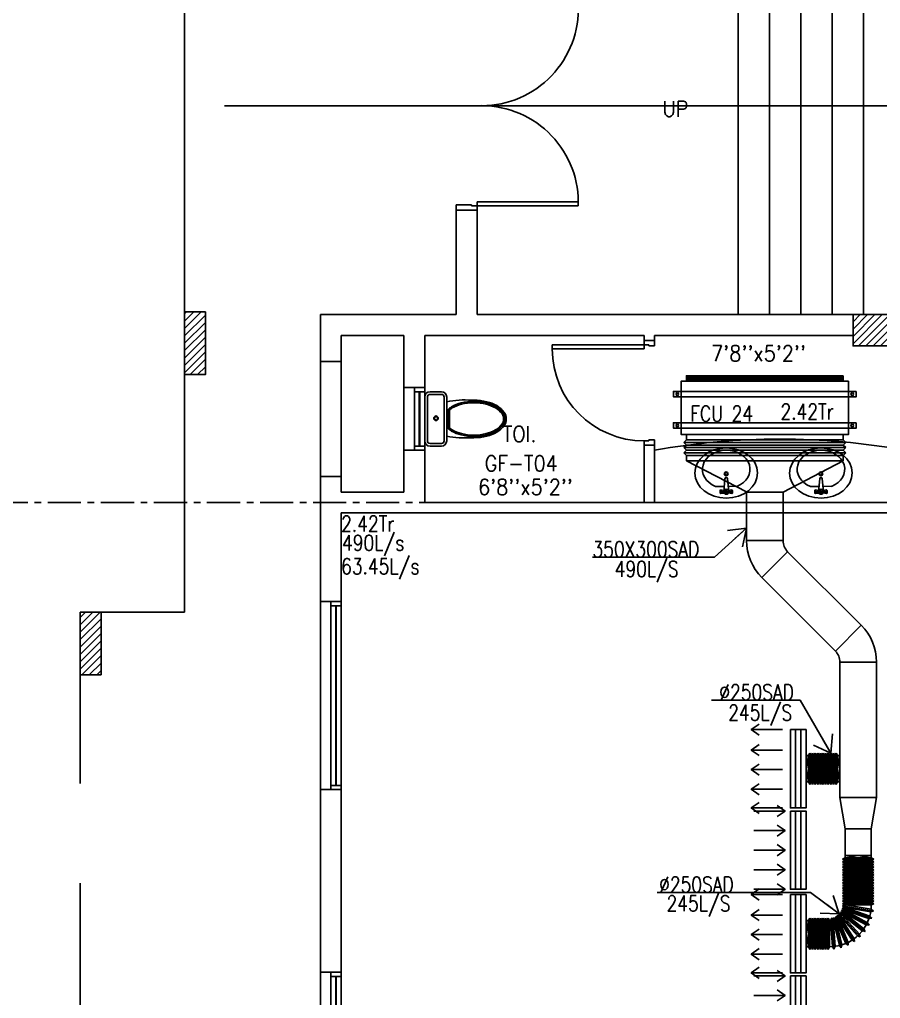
# Model space of a CAD drawing. Header units: millimetres. Extents: x -1288794 to 2153086, y -2701644 to -1335282.
# Drawn here: x 847987 to 856229, y -1500119 to -1490744 of the extents above; entities that cross this region are included whole.
import ezdxf

# ---------------------------------------------------------------- set-up
doc = ezdxf.new("R2010")
doc.units = ezdxf.units.MM
doc.header["$LTSCALE"] = 100
doc.linetypes.add('CENTER', pattern=[50.8, 31.75, -6.35, 6.35, -6.35])
doc.linetypes.add('DASHED2', pattern=[9.525, 6.35, -3.175])
for name, color, linetype in [('A-ANNO-TEXT', 8, 'Continuous'), ('A-DOOR', 4, 'Continuous'), ('A-FLOR-OVHD', 4, 'DASHED2'), ('A-FLOR-PFIX', 8, 'Continuous'), ('A-FLOR-SPCL', 8, 'Continuous'), ('A-GLAZ', 5, 'Continuous'), ('A-GRID', 253, 'CENTER'), ('A-WALL-FULL', 8, 'Continuous'), ('AC-SAD', 3, 'Continuous'), ('AC-SAD TEXT', 3, 'Continuous'), ('FCU-AC', 160, 'Continuous'), ('RETURN GRILL RIGHT', 1, 'Continuous'), ('S-COL- HACT.', 9, 'Continuous'), ('S-COL.', 8, 'Continuous'), ('SUPPLY GRILL RIGHT', 3, 'Continuous')]:
    doc.layers.add(name, color=color, linetype=linetype)
doc.styles.add('ROMANS', font='romans.shx', dxfattribs={"width": 0.8})
doc.styles.add('SIMPLEX', font='simplex.shx', dxfattribs={"width": 0.8})
doc.dimstyles.new('100 of DIM2', dxfattribs={"dimscale": 0, "dimtxt": 200, "dimasz": 150, "dimexe": 75, "dimexo": 200, "dimgap": 75, "dimtad": 1, "dimdec": 0, "dimrnd": 5, "dimzin": 0, "dimdsep": 46, "dimtxsty": 'ROMANS', "dimblk": 'ARCHTICK', "dimcen": 100, "dimclrd": 94, "dimclre": 94, "dimclrt": 2, "dimadec": 0, "dimazin": 0, "dimtfac": 1, "dimtdec": 0, "dimtofl": 0, "dimtmove": 2, "dimatfit": 3, "dimldrblk": 'OPEN90', "dimfxl": 75, "dimtolj": 1, "dimtzin": 0, "dimarcsym": 0})
pattern_1 = [(45, (1972922.05, -1109556.65), (-35.355339, 35.355339), [])]

# ---------------------------------------------------------------- blocks, each defined once
blk = doc.blocks.new('D-200-DOUBLE')
for p, q in [((40, 200), (40, 1170)), ((40, 1170), (80, 1170)), ((80, 200), (80, 1170)), ((1920, 200), (1920, 1170)), ((1920, 1170), (1960, 1170)), ((1960, 200), (1960, 1170)), ((80, 200), (0, 200)), ((0, 200), (0, 0)), ((40, 200), (40, 148)), ((1920, 200), (1960, 200)), ((2000, 200), (1960, 200)), ((1960, 200), (1960, 148)), ((2000, 200), (2000, 0)), ((40, 148), (50, 148)), ((50, 148), (50, 0)), ((1950, 148), (1950, 0)), ((1960, 148), (1950, 148)), ((50, 0), (0, 0)), ((2000, 0), (1950, 0))]:
    blk.add_line(p, q)
at = {"linetype": 'Continuous'}
for centre, start, end in [((72.5, 241.6), 357.43139, 89.5378), ((1927.5, 241.6), 90.4622, 182.56861)]:
    blk.add_arc(centre, 928.4, start, end, dxfattribs=at)
blk = doc.blocks.new('W-180')
for p, q in [((1800, 100), (0, 100)), ((40, 0), (40, 100)), ((1760, 100), (1760, 0)), ((1800, 0), (0, 0))]:
    blk.add_line(p, q)
at = {"linetype": 'Continuous'}
for p, q in [((1760, 53), (40, 53)), ((1760, 47), (40, 47))]:
    blk.add_line(p, q, dxfattribs=at)
blk = doc.blocks.new('D-100-R1')
for p, q in [((-80, 980), (-80, 100)), ((-80, 980), (-40, 980)), ((-40, 980), (-40, 55)), ((-1000, 100), (-1000, 0)), ((-1000, 100), (-960, 100)), ((-960, 100), (-960, 55)), ((-80, 100), (0, 100)), ((0, 100), (0, 0)), ((-960, 55), (-950, 55)), ((-950, 55), (-950, 0)), ((-50, 55), (-50, 0)), ((-50, 55), (-40, 55)), ((-50, 0), (0, 0)), ((-1000, 0), (-950, 0))]:
    blk.add_line(p, q)
at = {"linetype": 'Continuous'}
blk.add_arc((-80, 100), 880, 90, 180, dxfattribs=at)
blk = doc.blocks.new('WC-1')
for p, q in [((-210, 0), (210, 0)), ((-260, -160), (-260, -50)), ((-235, -160), (-235, -50)), ((-210, -25), (210, -25)), ((235, -50), (235, -160)), ((260, -50), (260, -160)), ((210, -185), (-210, -185)), ((210, -210), (-210, -210)), ((91.5, -222.5), (-91.5, -222.5)), ((85.8, -235), (-85.8, -235))]:
    blk.add_line(p, q)
for radius in [22.1, 17.1]:
    blk.add_circle((-6.1, -107.5), radius)
for centre, radius, start, end in [((-210, -50), 50, 90, 180), ((-210, -50), 25, 90, 180), ((210, -50), 50, 360, 90), ((210, -50), 25, 360, 90), ((-210, -160), 50, 180, 270), ((-210, -160), 25, 180, 270), ((210, -160), 25, 270, 360), ((210, -160), 50, 270, 360), ((722.3, -383.2), 904.1, 168.95288, 184.06317), ((178.2, -428.2), 340.7, 149.85861, 166.47658), ((178.2, -428.2), 328.2, 149.85861, 166.47658), ((68.6, -364.5), 214, 138.41516, 149.85861), ((68.6, -364.5), 201.5, 139.99435, 149.85861), ((-68.6, -364.5), 201.5, 30.14139, 40.00565), ((-68.6, -364.5), 214, 30.14139, 41.58484), ((-178.2, -428.2), 328.2, 13.52342, 30.14139), ((-178.2, -428.2), 340.7, 13.52342, 30.14139), ((352.1, -470), 519.6, 166.47658, 180), ((352.1, -470), 507.1, 166.47658, 180), ((-352.1, -470), 507.1, 360, 13.52342), ((-352.1, -470), 519.6, 360, 13.52342), ((352.1, -470), 532.1, 177.55413, 180), ((-352.1, -470), 532.1, 360, 2.44587), ((352.1, -470), 532.1, 180, 193.52342), ((352.1, -470), 519.6, 180, 193.52342), ((352.1, -470), 507.1, 180, 193.52342), ((-352.1, -470), 507.1, 346.47658, 360), ((-352.1, -470), 519.6, 346.47658, 360), ((-352.1, -470), 532.1, 346.47658, 360), ((178.2, -511.8), 353.2, 193.52342, 210.14139), ((178.2, -511.8), 340.7, 193.52342, 210.14139), ((178.2, -511.8), 328.2, 193.52342, 210.14139), ((-178.2, -511.8), 328.2, 329.85861, 346.47658), ((-178.2, -511.8), 340.7, 329.85861, 346.47658), ((-178.2, -511.8), 353.2, 329.85861, 346.47658), ((68.6, -575.5), 226.5, 210.14139, 234.49716), ((68.6, -575.5), 214, 210.14139, 234.49716), ((68.6, -575.5), 201.5, 210.14139, 234.49716), ((0, -671.6), 95.9, 234.49716, 270), ((0, -671.6), 83.4, 234.49716, 270), ((0, -671.6), 83.4, 270, 305.50284), ((0, -671.6), 95.9, 270, 305.50284), ((-68.6, -575.5), 201.5, 305.50284, 329.85861), ((-68.6, -575.5), 214, 305.50284, 329.85861), ((-68.6, -575.5), 226.5, 305.50284, 329.85861), ((0, -671.6), 108.4, 234.49716, 270), ((0, -671.6), 108.4, 270, 305.50284)]:
    blk.add_arc(centre, radius, start, end)
at = {"linetype": 'Continuous', "ltscale": 50}
blk.add_arc((-722.3, -383.2), 904.1, 355.93683, 11.04712, dxfattribs=at)
blk = doc.blocks.new('LAV-2')
for p, q in [((-21.3, 393), (-54.6, 399)), ((-24.3, 385.2), (-48.7, 381)), ((-24.3, 376.6), (-48.7, 381)), ((-24.7, 380.9), (-13.1, 257.5)), ((-18.7, 380.9), (17.3, 380.8)), ((-0.7, 362.8), (-0.6, 398.8)), ((23.3, 380.7), (10.9, 257.4)), ((53.4, 398.6), (20.1, 392.9)), ((47.3, 380.7), (22.9, 385.1)), ((47.3, 380.7), (22.9, 376.4)), ((-102.4, 329.8), (-23.2, 329.6)), ((-21.4, 368.8), (-54.7, 363)), ((53.3, 362.6), (20, 368.6)), ((21.5, 329.4), (100.7, 329.1))]:
    blk.add_line(p, q)
for centre, radius in [((-0.7, 380.8), 24), ((-0.7, 380.8), 18), ((-1.3, 209.5), 18), ((-1.3, 209.5), 13.2)]:
    blk.add_circle(centre, radius)
blk.add_arc((-1.1, 257.5), 12, 179.80529, 359.80529)
for centre, major_axis, ratio in [((-1.3, 201.7), (-300, 1), 0.8), ((53.3, 380.6), (0.1, 18), 0.333333)]:
    blk.add_ellipse(centre, major_axis=major_axis, ratio=ratio)
at = {"extrusion": (0, 0, -1)}
blk.add_ellipse((-54.7, 381), major_axis=(0.1, 18), ratio=0.333333, dxfattribs=at)
blk.add_ellipse((-1.4, 166.2), major_axis=(-228, 0.8), ratio=0.8, start_param=5.174, end_param=10.533963)
for points, knots in [([(-54.7, 365.5), (-54.8, 365.5), (-54.9, 365.6), (-55.3, 366), (-55.4, 366.3), (-56, 367.2), (-56.3, 368), (-57, 370), (-57.3, 371.2), (-57.8, 373.8), (-58, 375.2), (-58.3, 378.9), (-58.3, 381.3), (-58.1, 386), (-57.8, 388.3), (-57.1, 391.5), (-56.7, 392.7), (-56, 394.5), (-55.7, 395.1), (-55.2, 395.9), (-55, 396.2), (-54.8, 396.5), (-54.7, 396.5), (-54.6, 396.6)], [3.378318, 3.378318, 3.378318, 3.378318, 3.519844, 3.519844, 3.66137, 3.66137, 3.925951, 3.925951, 4.190531, 4.190531, 4.455112, 4.455112, 4.86737, 4.86737, 5.279628, 5.279628, 5.565785, 5.565785, 5.785568, 5.785568, 5.957, 5.957, 6.04646, 6.04646, 6.04646, 6.04646]), ([(-54.6, 396.6), (-54.5, 396.5), (-54.4, 396.4), (-54.1, 396), (-53.9, 395.7), (-53.4, 394.8), (-53, 394), (-52.3, 392), (-52, 390.8), (-51.6, 388.2), (-51.4, 386.8), (-51.1, 383.1), (-51, 380.7), (-51.3, 376), (-51.6, 373.8), (-52.3, 370.5), (-52.6, 369.3), (-53.3, 367.5), (-53.6, 366.9), (-54.1, 366.1), (-54.4, 365.8), (-54.6, 365.6), (-54.7, 365.5), (-54.7, 365.5)], [0.236726, 0.236726, 0.236726, 0.236726, 0.378252, 0.378252, 0.519778, 0.519778, 0.784358, 0.784358, 1.048939, 1.048939, 1.313519, 1.313519, 1.725777, 1.725777, 2.138035, 2.138035, 2.424192, 2.424192, 2.643976, 2.643976, 2.815407, 2.815407, 2.904867, 2.904867, 2.904867, 2.904867]), ([(53.4, 396.2), (53.3, 396.1), (53.2, 396), (52.8, 395.6), (52.7, 395.4), (52.1, 394.5), (51.7, 393.6), (51.1, 391.6), (50.8, 390.5), (50.3, 387.9), (50.1, 386.5), (49.7, 382.7), (49.7, 380.3), (49.9, 375.7), (50.2, 373.4), (50.9, 370.1), (51.2, 368.9), (51.9, 367.2), (52.2, 366.6), (52.7, 365.7), (52.9, 365.4), (53.1, 365.2), (53.2, 365.1), (53.3, 365.1)], [0.236726, 0.236726, 0.236726, 0.236726, 0.378252, 0.378252, 0.519778, 0.519778, 0.784358, 0.784358, 1.048939, 1.048939, 1.313519, 1.313519, 1.725777, 1.725777, 2.138035, 2.138035, 2.424192, 2.424192, 2.643976, 2.643976, 2.815407, 2.815407, 2.904867, 2.904867, 2.904867, 2.904867]), ([(53.3, 365.1), (53.4, 365.1), (53.5, 365.3), (53.8, 365.6), (54, 365.9), (54.5, 366.8), (54.9, 367.7), (55.6, 369.7), (55.9, 370.8), (56.4, 373.4), (56.6, 374.8), (56.9, 378.5), (57, 381), (56.7, 385.6), (56.5, 387.9), (55.8, 391.2), (55.4, 392.4), (54.8, 394.1), (54.5, 394.7), (54, 395.6), (53.8, 395.8), (53.5, 396.1), (53.4, 396.2), (53.4, 396.2)], [3.378318, 3.378318, 3.378318, 3.378318, 3.519844, 3.519844, 3.66137, 3.66137, 3.925951, 3.925951, 4.190531, 4.190531, 4.455112, 4.455112, 4.86737, 4.86737, 5.279628, 5.279628, 5.565785, 5.565785, 5.785568, 5.785568, 5.957, 5.957, 6.04646, 6.04646, 6.04646, 6.04646])]:
    blk.add_open_spline(points, degree=3, knots=knots)
blk = doc.blocks.new('W-60')
for p, q in [((600, 100), (0, 100)), ((40, 0), (40, 100)), ((560, 100), (560, 0)), ((600, 0), (0, 0))]:
    blk.add_line(p, q)
at = {"linetype": 'Continuous'}
for p, q in [((560, 53), (40, 53)), ((560, 47), (40, 47))]:
    blk.add_line(p, q, dxfattribs=at)
blk = doc.blocks.new('_ArchTick')
at = {"color": 0, "linetype": 'ByBlock', "const_width": 0.15}
blk.add_lwpolyline([(-0.5, -0.5), (0.5, 0.5)], dxfattribs=at)
blk = doc.blocks.new('fcu 2.5 tr')
h = blk.add_hatch()
h.set_pattern_fill('NET', color=3)
h.paths.add_polyline_path([(83171.5, -1587743.1), (81671.5, -1587743.1), (81671.5, -1587793.1), (83171.5, -1587793.1)])
at = {"layer": 'FCU-AC', "color": 1}
for p, q in [((83171.5, -1586980.1), (81671.5, -1586980.1)), ((81671.5, -1586980.1), (81671.5, -1587030.1)), ((83171.5, -1587030.1), (83171.5, -1586980.1)), ((81671.5, -1587030.1), (83171.5, -1587030.1)), ((83171.5, -1587180.1), (81671.5, -1587180.1)), ((81671.5, -1587180.1), (81671.5, -1587230.1)), ((83171.5, -1587230.1), (83171.5, -1587180.1)), ((81671.5, -1587230.1), (83171.5, -1587230.1))]:
    blk.add_line(p, q, dxfattribs=at)
at = {"layer": 'FCU-AC'}
for p, q in [((81671.5, -1587030.1), (81646.5, -1587055.1)), ((83196.5, -1587055.1), (81646.5, -1587055.1)), ((81671.5, -1587080.1), (81646.5, -1587055.1)), ((81671.5, -1587080.1), (81646.5, -1587105.1)), ((83171.5, -1587030.1), (81671.5, -1587030.1)), ((83171.5, -1587080.1), (81671.5, -1587080.1)), ((83171.5, -1587080.1), (81671.5, -1587080.1)), ((83196.5, -1587055.1), (83171.5, -1587030.1)), ((83196.5, -1587055.1), (83171.5, -1587080.1)), ((83196.5, -1587105.1), (83171.5, -1587080.1)), ((83196.5, -1587105.1), (81646.5, -1587105.1)), ((81671.5, -1587130.1), (81646.5, -1587105.1)), ((81671.5, -1587130.1), (81646.5, -1587155.1)), ((83196.5, -1587155.1), (81646.5, -1587155.1)), ((81671.5, -1587180.1), (81646.5, -1587155.1)), ((83171.5, -1587130.1), (81671.5, -1587130.1)), ((83171.5, -1587130.1), (81671.5, -1587130.1)), ((83196.5, -1587105.1), (83171.5, -1587130.1)), ((83196.5, -1587155.1), (83171.5, -1587130.1)), ((83196.5, -1587155.1), (83171.5, -1587180.1))]:
    blk.add_line(p, q, dxfattribs=at)
blk.add_lwpolyline([(81621.5, -1587743.1), (83221.5, -1587743.1), (83221.5, -1587230.1), (81621.5, -1587230.1)], close=True, dxfattribs=at)
at = {"layer": 'FCU-AC', "color": 6}
for points in [[(81546.5, -1587343.1), (83296.5, -1587343.1), (83296.5, -1587293.1), (81546.5, -1587293.1)], [(81546.5, -1587643.1), (83296.5, -1587643.1), (83296.5, -1587593.1), (81546.5, -1587593.1)]]:
    blk.add_lwpolyline(points, close=True, dxfattribs=at)
at = {"layer": 'FCU-AC', "color": 3}
blk.add_lwpolyline([(81671.5, -1587793.1), (83171.5, -1587793.1), (83171.5, -1587743.1), (81671.5, -1587743.1)], close=True, dxfattribs=at)
at = {"layer": 'FCU-AC', "color": 6}
for centre in [(81584, -1587318.1), (83259, -1587318.1), (81584, -1587618.1), (83259, -1587618.1)]:
    blk.add_circle(centre, 12.5, dxfattribs=at)
blk = doc.blocks.new('*U704')
at = {"layer": 'AC-SAD'}
for p, q in [((-12.5, 275, 0), (-25, 250, 0)), ((-25, 250, 0), (-25, 0, 0)), ((-12.5, 275, 0), (-12.5, -25, 0)), ((0, 250, 0), (-12.5, 275, 0)), ((0, 250, 0), (0, 0, 0)), ((-12.5, -25, 0), (-25, 0, 0)), ((0, 0, 0), (-12.5, -25, 0))]:
    blk.add_line(p, q, dxfattribs=at)
blk = doc.blocks.new('*U705')
at = {"layer": 'AC-SAD', "color": 0, "linetype": 'ByBlock', "lineweight": -2, "transparency": 16777216}
for p, rotation in [((855883.6, -1499272.7, 0), 250.9014068289727), ((855889.8, -1499248.5, 0), 260.4507034144863), ((855891.9, -1499223.6, 0), 270), ((855777.2, -1499369.4, 0), 193.6056273158907), ((855800.8, -1499361.6, 0), 203.1549239014044), ((855822.9, -1499349.9, 0), 212.704220486918), ((855842.7, -1499334.7, 0), 222.2535170724318), ((855859.7, -1499316.4, 0), 231.8028136579454), ((855873.5, -1499295.5, 0), 241.352110243459), ((855752.5, -1499373.3, 0), 184.0563307303769)]:
    blk.add_blockref('*U704', p, dxfattribs=dict(at, rotation=rotation))
blk = doc.blocks.new('SUPPLY GRILL RIGHT')
at = {"layer": 'SUPPLY GRILL RIGHT'}
for p, q in [((375, 25), (-375, 25)), ((375, -25), (375, 25)), ((375, -25), (-375, -25)), ((375, -75), (375, -25))]:
    blk.add_line(p, q, dxfattribs=at)
blk.add_lwpolyline([(-375, -75), (375, -75), (375, 75), (-375, 75)], close=True, dxfattribs=at)
for points in [[(-375, -450), (-375, -150)], [(-178.5, -450), (-178.5, -150)], [(9, -450), (9, -150)], [(196.5, -450), (196.5, -150)], [(375, -450), (375, -150)]]:
    blk.add_leader(points, dimstyle='100 of DIM2', override={"dimscale": 1, "dimasz": 75, "dimtad": 0, "dimclrd": 0, "dimfxl": 0.2}, dxfattribs=at)
blk = doc.blocks.new('RETURN GRILL RIGHT')
at = {"layer": 'RETURN GRILL RIGHT'}
for p, q in [((375, 25), (-375, 25)), ((375, -25), (-375, -25))]:
    blk.add_line(p, q, dxfattribs=at)
blk.add_lwpolyline([(-375, -75), (375, -75), (375, 75), (-375, 75)], close=True, dxfattribs=at)
for points in [[(-375, -125), (-375, -425)], [(-187.5, -125), (-187.5, -425)], [(0, -125), (0, -425)], [(187.5, -125), (187.5, -425)], [(375, -125), (375, -425)]]:
    blk.add_leader(points, dimstyle='100 of DIM2', override={"dimscale": 1, "dimasz": 75, "dimtad": 0, "dimclrd": 0, "dimfxl": 0.2}, dxfattribs=at)

msp = doc.modelspace()

# ---------------------------------------------------------------- hatches: boundary and pattern name
at = {"layer": 'S-COL- HACT.', "linetype": 'Continuous', "ltscale": 3}
h = msp.add_hatch(dxfattribs=at)
h.set_pattern_fill('ANSI31', color=256, scale=400, style=0)
h.set_pattern_definition(pattern_1)
h.paths.add_polyline_path([(849566.9, -1493543.6), (849566.9, -1494143.6), (849766.9, -1494143.6), (849766.9, -1493543.6)])
h = msp.add_hatch(dxfattribs=at)
h.set_pattern_fill('ANSI31', color=256, scale=400, style=0)
h.set_pattern_definition([(45, (1093462.05, -1509993.415), (-35.355339, 35.355339), [])])
h.paths.add_polyline_path([(856566.9, -1493568.6), (855966.9, -1493568.6), (855966.9, -1493868.6), (856566.9, -1493868.6)])
h = msp.add_hatch(dxfattribs=at)
h.set_pattern_fill('ANSI31', color=256, scale=400, style=0)
h.set_pattern_definition(pattern_1)
h.paths.add_polyline_path([(848566.9, -1496418.6), (848566.9, -1497018.6), (848766.9, -1497018.6), (848766.9, -1496418.6)])

# ---------------------------------------------------------------- linework, layer by layer
at = {"layer": 'A-FLOR-OVHD', "linetype": 'Continuous', "ltscale": 3}
for p in [(849566.9, -1486718.6), (849566.9, -1486718.6), (848566.9, -1496418.6), (848566.9, -1496418.6)]:
    msp.add_line(p, (849566.9, -1496418.6), dxfattribs=at)
at = {"layer": 'A-FLOR-OVHD', "ltscale": 3}
msp.add_lwpolyline([(876566.9, -1509268.6), (876566.9, -1510568.6), (863766.9, -1510568.6), (863766.9, -1509268.6), (862466.9, -1509268.6), (862466.9, -1510568.6), (858166.9, -1510568.6), (858166.9, -1510168.6), (856566.9, -1510168.6), (856566.9, -1510568.6), (849566.9, -1510568.6), (849566.9, -1500918.6), (848566.9, -1500918.6), (848566.9, -1496418.6)], dxfattribs=at)
msp.add_lwpolyline([(876566.9, -1509268.6), (876566.9, -1510568.6), (863766.9, -1510568.6), (863766.9, -1509268.6), (862466.9, -1509268.6), (862466.9, -1510568.6), (858166.9, -1510568.6), (858166.9, -1510168.6), (856566.9, -1510168.6), (856566.9, -1510568.6), (849566.9, -1510568.6), (849566.9, -1500918.6), (848566.9, -1500918.6), (848566.9, -1496418.6)], dxfattribs=at)
at = {"layer": 'A-FLOR-SPCL', "ltscale": 3}
for p, q in [((854866.9, -1489568.6), (854866.9, -1491568.6)), ((855166.9, -1489568.6), (855166.9, -1491568.6)), ((855466.9, -1489568.6), (855466.9, -1491568.6)), ((855766.9, -1489568.6), (855766.9, -1491568.6)), ((856066.9, -1489568.6), (856066.9, -1491568.6)), ((854866.9, -1493568.6), (854866.9, -1491568.6)), ((855166.9, -1493568.6), (855166.9, -1491568.6)), ((855466.9, -1493568.6), (855466.9, -1491568.6)), ((855766.9, -1493568.6), (855766.9, -1491568.6)), ((856066.9, -1493568.6), (856066.9, -1491568.6))]:
    msp.add_line(p, q, dxfattribs=at)
msp.add_arc((855266.9, -1501493), 6732.1, 79.7322, 100.2678, dxfattribs=at)
at = {"layer": 'A-GLAZ', "ltscale": 3}
for p, q in [((850866.9, -1494018.6), (850866.9, -1495118.6)), ((851066.9, -1494018.6), (851066.9, -1495118.6)), ((851666.9, -1494868.6), (851666.9, -1494268.6)), ((850866.9, -1498118.6), (850866.9, -1496318.6)), ((850866.9, -1501668.6), (850866.9, -1499868.6))]:
    msp.add_line(p, q, dxfattribs=at)
at = {"layer": 'A-GRID', "ltscale": 0.1}
msp.add_line((839113.5, -1495368.6), (882653.1, -1495368.6), dxfattribs=at)
at = {"layer": 'A-WALL-FULL', "ltscale": 3}
for p, q in [((849950.7, -1491568.6), (876366.9, -1491568.6)), ((852166.9, -1493568.6), (852166.9, -1492568.6)), ((852166.9, -1492568.6), (852366.9, -1492568.6)), ((852166.9, -1493568.6), (852166.9, -1492568.6)), ((852166.9, -1492568.6), (852366.9, -1492568.6)), ((852366.9, -1493568.6), (852366.9, -1492568.6)), ((852366.9, -1493568.6), (852366.9, -1492568.6)), ((849566.9, -1494143.6, 0), (849566.9, -1493543.6, 0)), ((849566.9, -1493543.6, 0), (849766.9, -1493543.6, 0)), ((849766.9, -1493543.6, 0), (849766.9, -1494143.6, 0)), ((850866.9, -1496318.6), (850866.9, -1493568.6)), ((850866.9, -1493568.6), (852166.9, -1493568.6)), ((850866.9, -1494018.6), (850866.9, -1493568.6)), ((852366.9, -1493568.6), (855966.9, -1493568.6)), ((851066.9, -1493768.6), (851066.9, -1494018.6)), ((851666.9, -1493768.6), (851066.9, -1493768.6)), ((851666.9, -1494268.6), (851666.9, -1493768.6)), ((853966.9, -1493768.6), (851866.9, -1493768.6)), ((851866.9, -1494268.6), (851866.9, -1493768.6)), ((853966.9, -1493818.6), (853966.9, -1493768.6)), ((854066.9, -1493818.6), (854066.9, -1493768.6)), ((854066.9, -1493768.6), (855966.9, -1493768.6)), ((854066.9, -1493818.6), (853966.9, -1493818.6)), ((851066.9, -1494018.6), (850866.9, -1494018.6)), ((849766.9, -1494143.6, 0), (849566.9, -1494143.6, 0)), ((851866.9, -1494268.6), (851666.9, -1494268.6)), ((853966.9, -1495368.6), (853966.9, -1494818.6)), ((854066.9, -1494818.6), (853966.9, -1494818.6)), ((854066.9, -1495368.6), (854066.9, -1494818.6)), ((851866.9, -1494868.6), (851666.9, -1494868.6)), ((851666.9, -1495268.6), (851666.9, -1494868.6)), ((851866.9, -1495368.6), (851866.9, -1494868.6)), ((851066.9, -1495118.6), (850866.9, -1495118.6)), ((851066.9, -1495118.6), (851066.9, -1495268.6)), ((851666.9, -1495268.6), (851066.9, -1495268.6)), ((853966.9, -1495368.6), (851866.9, -1495368.6)), ((856066.9, -1495368.6), (854066.9, -1495368.6)), ((856466.9, -1495368.6), (856166.9, -1495368.6)), ((851066.9, -1496318.6), (851066.9, -1495468.6)), ((856366.9, -1495468.6), (851066.9, -1495468.6)), ((850866.9, -1496318.6), (851066.9, -1496318.6)), ((848566.9, -1497018.6, 0), (848566.9, -1496418.6)), ((848566.9, -1496418.6), (848766.9, -1496418.6, 0)), ((848766.9, -1496418.6, 0), (848766.9, -1497018.6, 0)), ((848766.9, -1497018.6, 0), (848566.9, -1497018.6, 0)), ((850866.9, -1499868.6), (850866.9, -1498118.6)), ((850866.9, -1498118.6), (851066.9, -1498118.6)), ((851066.9, -1499868.6), (851066.9, -1498118.6)), ((850866.9, -1499868.6), (851066.9, -1499868.6))]:
    msp.add_line(p, q, dxfattribs=at)
at = {"layer": 'A-WALL-FULL', "linetype": 'Continuous', "ltscale": 3}
msp.add_lwpolyline([(848566.9, -1496418.6), (848766.9, -1496418.6), (848766.9, -1497018.6), (848566.9, -1497018.6)], close=True, dxfattribs=at)
at = {"layer": 'AC-SAD'}
for p, q in [((854372.3, -1494968.6), (855872.3, -1494968.6)), ((854372.3, -1494968.6), (854947.3, -1495268.2)), ((855872.3, -1494968.6), (855297.3, -1495268.6)), ((854947.3, -1495268.2), (854947.3, -1495734)), ((854948.1, -1495268.6), (855297.3, -1495268.6)), ((855297.3, -1495268.6), (855297.3, -1495734)), ((854947.3, -1495734), (855297.3, -1495734)), ((855093.7, -1496087.6), (855341.2, -1495840.1)), ((855341.2, -1495840.1), (856045.4, -1496544.3)), ((855093.7, -1496087.6), (855797.9, -1496791.8)), ((856045.4, -1496544.3, 0), (855797.9, -1496791.8)), ((855841.9, -1496897.8), (855841.9, -1498193.6)), ((856191.9, -1496897.8), (855841.9, -1496897.8)), ((856191.9, -1496897.8), (856191.9, -1498193.6)), ((855516.9, -1497793.6), (855841.9, -1497793.6)), ((855516.9, -1497793.6), (855541.9, -1497918.6)), ((855554.4, -1497768.6), (855541.9, -1497793.6)), ((855541.9, -1497793.6), (855541.9, -1498043.6)), ((855541.9, -1497793.6), (855541.9, -1498043.6)), ((855554.4, -1497768.6), (855554.4, -1498068.6)), ((855554.4, -1497768.6), (855566.9, -1497793.6)), ((855579.4, -1497768.6), (855566.9, -1497793.6)), ((855566.9, -1497793.6), (855566.9, -1498043.6)), ((855579.4, -1497768.6), (855579.4, -1498068.6)), ((855579.4, -1497768.6), (855591.9, -1497793.6)), ((855604.4, -1497768.6), (855591.9, -1497793.6)), ((855591.9, -1497793.6), (855591.9, -1498043.6)), ((855604.4, -1497768.6), (855604.4, -1498068.6)), ((855604.4, -1497768.6), (855616.9, -1497793.6)), ((855629.4, -1497768.6), (855616.9, -1497793.6)), ((855616.9, -1497793.6), (855616.9, -1498043.6)), ((855629.4, -1497768.6), (855629.4, -1498068.6)), ((855629.4, -1497768.6), (855641.9, -1497793.6)), ((855654.4, -1497768.6), (855641.9, -1497793.6)), ((855641.9, -1497793.6), (855641.9, -1498043.6)), ((855654.4, -1497768.6), (855654.4, -1498068.6)), ((855654.4, -1497768.6), (855666.9, -1497793.6)), ((855679.4, -1497768.6), (855666.9, -1497793.6)), ((855666.9, -1497793.6), (855666.9, -1498043.6)), ((855679.4, -1497768.6), (855679.4, -1498068.6)), ((855679.4, -1497768.6), (855691.9, -1497793.6)), ((855704.4, -1497768.6), (855691.9, -1497793.6)), ((855691.9, -1497793.6), (855691.9, -1498043.6)), ((855704.4, -1497768.6), (855704.4, -1498068.6)), ((855704.4, -1497768.6), (855716.9, -1497793.6)), ((855729.4, -1497768.6), (855716.9, -1497793.6)), ((855716.9, -1497793.6), (855716.9, -1498043.6)), ((855729.4, -1497768.6), (855729.4, -1498068.6)), ((855729.4, -1497768.6), (855741.9, -1497793.6)), ((855754.4, -1497768.6), (855741.9, -1497793.6)), ((855741.9, -1497793.6), (855741.9, -1498043.6)), ((855754.4, -1497768.6), (855754.4, -1498068.6)), ((855754.4, -1497768.6), (855766.9, -1497793.6)), ((855779.4, -1497768.6), (855766.9, -1497793.6)), ((855766.9, -1497793.6), (855766.9, -1498043.6)), ((855779.4, -1497768.6), (855779.4, -1498068.6)), ((855779.4, -1497768.6), (855791.9, -1497793.6)), ((855804.4, -1497768.6), (855791.9, -1497793.6)), ((855791.9, -1497793.6), (855791.9, -1498043.6)), ((855804.4, -1497768.6), (855804.4, -1498068.6)), ((855804.4, -1497768.6), (855816.9, -1497793.6)), ((855816.9, -1497793.6), (855816.9, -1498043.6)), ((855841.9, -1497793.6), (855816.9, -1497918.6)), ((855541.9, -1497918.6), (855516.9, -1498043.6)), ((855816.9, -1497918.6), (855841.9, -1498043.6)), ((855516.9, -1498043.6), (855841.9, -1498043.6)), ((855554.4, -1498068.6), (855541.9, -1498043.6)), ((855566.9, -1498043.6), (855554.4, -1498068.6)), ((855579.4, -1498068.6), (855566.9, -1498043.6)), ((855591.9, -1498043.6), (855579.4, -1498068.6)), ((855604.4, -1498068.6), (855591.9, -1498043.6)), ((855616.9, -1498043.6), (855604.4, -1498068.6)), ((855629.4, -1498068.6), (855616.9, -1498043.6)), ((855641.9, -1498043.6), (855629.4, -1498068.6)), ((855654.4, -1498068.6), (855641.9, -1498043.6)), ((855666.9, -1498043.6), (855654.4, -1498068.6)), ((855679.4, -1498068.6), (855666.9, -1498043.6)), ((855691.9, -1498043.6), (855679.4, -1498068.6)), ((855704.4, -1498068.6), (855691.9, -1498043.6)), ((855716.9, -1498043.6), (855704.4, -1498068.6)), ((855729.4, -1498068.6), (855716.9, -1498043.6)), ((855741.9, -1498043.6), (855729.4, -1498068.6)), ((855754.4, -1498068.6), (855741.9, -1498043.6)), ((855766.9, -1498043.6), (855754.4, -1498068.6)), ((855779.4, -1498068.6), (855766.9, -1498043.6)), ((855791.9, -1498043.6), (855779.4, -1498068.6)), ((855804.4, -1498068.6), (855791.9, -1498043.6)), ((855816.9, -1498043.6), (855804.4, -1498068.6)), ((855841.9, -1498193.6), (856191.9, -1498193.6)), ((855841.9, -1498193.6), (855891.9, -1498493.6)), ((856191.9, -1498193.6), (856141.9, -1498493.6)), ((855891.9, -1498493.6), (855891.9, -1499223.6)), ((855891.9, -1498493.6), (856141.9, -1498493.6)), ((856141.9, -1498493.6), (856141.9, -1499223.6)), ((855866.9, -1498786.1), (855891.9, -1498773.6)), ((856141.9, -1498748.6), (855891.9, -1498748.6)), ((855891.9, -1498748.6), (856016.9, -1498773.6)), ((856141.9, -1498773.6), (855891.9, -1498773.6)), ((856016.9, -1498773.6), (856141.9, -1498748.6)), ((856166.9, -1498786.1), (856141.9, -1498773.6)), ((856166.9, -1498786.1), (855866.9, -1498786.1)), ((855891.9, -1498798.6), (855866.9, -1498786.1)), ((855866.9, -1498811.1), (855891.9, -1498798.6)), ((856166.9, -1498811.1), (855866.9, -1498811.1)), ((855891.9, -1498823.6), (855866.9, -1498811.1)), ((855866.9, -1498836.1), (855891.9, -1498823.6)), ((856166.9, -1498836.1), (855866.9, -1498836.1)), ((855891.9, -1498848.6), (855866.9, -1498836.1)), ((855866.9, -1498861.1), (855891.9, -1498848.6)), ((856166.9, -1498861.1), (855866.9, -1498861.1)), ((855891.9, -1498873.6), (855866.9, -1498861.1)), ((855866.9, -1498886.1), (855891.9, -1498873.6)), ((856141.9, -1498798.6), (855891.9, -1498798.6)), ((856141.9, -1498823.6), (855891.9, -1498823.6)), ((856141.9, -1498848.6), (855891.9, -1498848.6)), ((856141.9, -1498873.6), (855891.9, -1498873.6)), ((856141.9, -1498798.6), (856166.9, -1498786.1)), ((856166.9, -1498811.1), (856141.9, -1498798.6)), ((856141.9, -1498823.6), (856166.9, -1498811.1)), ((856166.9, -1498836.1), (856141.9, -1498823.6)), ((856141.9, -1498848.6), (856166.9, -1498836.1)), ((856166.9, -1498861.1), (856141.9, -1498848.6)), ((856141.9, -1498873.6), (856166.9, -1498861.1)), ((856166.9, -1498886.1), (856141.9, -1498873.6)), ((856166.9, -1498886.1), (855866.9, -1498886.1)), ((855891.9, -1498898.6), (855866.9, -1498886.1)), ((855866.9, -1498911.1), (855891.9, -1498898.6)), ((856166.9, -1498911.1), (855866.9, -1498911.1)), ((855891.9, -1498923.6), (855866.9, -1498911.1)), ((855866.9, -1498936.1), (855891.9, -1498923.6)), ((856166.9, -1498936.1), (855866.9, -1498936.1)), ((855891.9, -1498948.6), (855866.9, -1498936.1)), ((855866.9, -1498961.1), (855891.9, -1498948.6)), ((856166.9, -1498961.1), (855866.9, -1498961.1)), ((855891.9, -1498973.6), (855866.9, -1498961.1)), ((856141.9, -1498898.6), (855891.9, -1498898.6)), ((856141.9, -1498923.6), (855891.9, -1498923.6)), ((856141.9, -1498948.6), (855891.9, -1498948.6)), ((856141.9, -1498898.6), (856166.9, -1498886.1)), ((856166.9, -1498911.1), (856141.9, -1498898.6)), ((856141.9, -1498923.6), (856166.9, -1498911.1)), ((856166.9, -1498936.1), (856141.9, -1498923.6)), ((856141.9, -1498948.6), (856166.9, -1498936.1)), ((856166.9, -1498961.1), (856141.9, -1498948.6)), ((856141.9, -1498973.6), (856166.9, -1498961.1)), ((855866.9, -1498986.1), (855891.9, -1498973.6)), ((856166.9, -1498986.1), (855866.9, -1498986.1)), ((855891.9, -1498998.6), (855866.9, -1498986.1)), ((855866.9, -1499011.1), (855891.9, -1498998.6)), ((856166.9, -1499011.1), (855866.9, -1499011.1)), ((855891.9, -1499023.6), (855866.9, -1499011.1)), ((855866.9, -1499036.1), (855891.9, -1499023.6)), ((856166.9, -1499036.1), (855866.9, -1499036.1)), ((855891.9, -1499048.6), (855866.9, -1499036.1)), ((855866.9, -1499061.1), (855891.9, -1499048.6)), ((856166.9, -1499061.1), (855866.9, -1499061.1)), ((855891.9, -1499073.6), (855866.9, -1499061.1)), ((856141.9, -1498973.6), (855891.9, -1498973.6)), ((856141.9, -1498998.6), (855891.9, -1498998.6)), ((856141.9, -1499023.6), (855891.9, -1499023.6)), ((856141.9, -1499048.6), (855891.9, -1499048.6)), ((856166.9, -1498986.1), (856141.9, -1498973.6)), ((856141.9, -1498998.6), (856166.9, -1498986.1)), ((856166.9, -1499011.1), (856141.9, -1498998.6)), ((856141.9, -1499023.6), (856166.9, -1499011.1)), ((856166.9, -1499036.1), (856141.9, -1499023.6)), ((856141.9, -1499048.6), (856166.9, -1499036.1)), ((856166.9, -1499061.1), (856141.9, -1499048.6)), ((856141.9, -1499073.6), (856166.9, -1499061.1)), ((855866.9, -1499086.1), (855891.9, -1499073.6)), ((856166.9, -1499086.1), (855866.9, -1499086.1)), ((855891.9, -1499098.6), (855866.9, -1499086.1)), ((855866.9, -1499111.1), (855891.9, -1499098.6)), ((856166.9, -1499111.1), (855866.9, -1499111.1)), ((855891.9, -1499123.6), (855866.9, -1499111.1)), ((855866.9, -1499136.1), (855891.9, -1499123.6)), ((856166.9, -1499136.1), (855866.9, -1499136.1)), ((855891.9, -1499148.6), (855866.9, -1499136.1)), ((855866.9, -1499161.1), (855891.9, -1499148.6)), ((856141.9, -1499073.6), (855891.9, -1499073.6)), ((856141.9, -1499098.6), (855891.9, -1499098.6)), ((856141.9, -1499123.6), (855891.9, -1499123.6)), ((856141.9, -1499148.6), (855891.9, -1499148.6)), ((856166.9, -1499086.1), (856141.9, -1499073.6)), ((856141.9, -1499098.6), (856166.9, -1499086.1)), ((856166.9, -1499111.1), (856141.9, -1499098.6)), ((856141.9, -1499123.6), (856166.9, -1499111.1)), ((856166.9, -1499136.1), (856141.9, -1499123.6)), ((856141.9, -1499148.6), (856166.9, -1499136.1)), ((856166.9, -1499161.1), (856141.9, -1499148.6)), ((856166.9, -1499161.1), (855866.9, -1499161.1)), ((855891.9, -1499173.6), (855866.9, -1499161.1)), ((855866.9, -1499186.1), (855891.9, -1499173.6)), ((856166.9, -1499186.1), (855866.9, -1499186.1)), ((855891.9, -1499198.6), (855866.9, -1499186.1)), ((856141.9, -1499173.6), (855891.9, -1499173.6)), ((856141.9, -1499173.6), (856166.9, -1499161.1)), ((856166.9, -1499186.1), (856141.9, -1499173.6)), ((856141.9, -1499198.6), (856166.9, -1499186.1)), ((855516.9, -1499373.6), (855741.9, -1499373.6)), ((855516.9, -1499623.6), (855516.9, -1499373.6)), ((855516.9, -1499373.6), (855541.9, -1499498.6)), ((855541.9, -1499373.6), (855554.4, -1499348.6)), ((855541.9, -1499623.6), (855541.9, -1499373.6)), ((855554.4, -1499648.6), (855554.4, -1499348.6)), ((855554.4, -1499348.6), (855566.9, -1499373.6)), ((855566.9, -1499373.6), (855579.4, -1499348.6)), ((855566.9, -1499623.6), (855566.9, -1499373.6)), ((855579.4, -1499648.6), (855579.4, -1499348.6)), ((855579.4, -1499348.6), (855591.9, -1499373.6)), ((855591.9, -1499373.6), (855604.4, -1499348.6)), ((855591.9, -1499623.6), (855591.9, -1499373.6)), ((855604.4, -1499648.6), (855604.4, -1499348.6)), ((855604.4, -1499348.6), (855616.9, -1499373.6)), ((855616.9, -1499373.6), (855629.4, -1499348.6)), ((855616.9, -1499623.6), (855616.9, -1499373.6)), ((855629.4, -1499648.6), (855629.4, -1499348.6)), ((855629.4, -1499348.6), (855641.9, -1499373.6)), ((855641.9, -1499373.6), (855654.4, -1499348.6)), ((855641.9, -1499623.6), (855641.9, -1499373.6)), ((855654.4, -1499648.6), (855654.4, -1499348.6)), ((855654.4, -1499348.6), (855666.9, -1499373.6)), ((855666.9, -1499373.6), (855679.4, -1499348.6)), ((855666.9, -1499623.6), (855666.9, -1499373.6)), ((855679.4, -1499648.6), (855679.4, -1499348.6)), ((855679.4, -1499348.6), (855691.9, -1499373.6)), ((855691.9, -1499373.6), (855704.4, -1499348.6)), ((855691.9, -1499623.6), (855691.9, -1499373.6)), ((855704.4, -1499648.6), (855704.4, -1499348.6)), ((855704.4, -1499348.6), (855716.9, -1499373.6)), ((855716.9, -1499373.6), (855729.4, -1499348.6)), ((855716.9, -1499623.6), (855716.9, -1499373.6)), ((855729.4, -1499648.6), (855729.4, -1499348.6)), ((855729.4, -1499348.6), (855741.9, -1499373.6)), ((855741.9, -1499623.6), (855741.9, -1499373.6)), ((855541.9, -1499498.6), (855516.9, -1499623.6)), ((855516.9, -1499623.6), (855741.9, -1499623.6)), ((855554.4, -1499648.6), (855541.9, -1499623.6)), ((855566.9, -1499623.6), (855554.4, -1499648.6)), ((855579.4, -1499648.6), (855566.9, -1499623.6)), ((855591.9, -1499623.6), (855579.4, -1499648.6)), ((855604.4, -1499648.6), (855591.9, -1499623.6)), ((855616.9, -1499623.6), (855604.4, -1499648.6)), ((855629.4, -1499648.6), (855616.9, -1499623.6)), ((855641.9, -1499623.6), (855629.4, -1499648.6)), ((855654.4, -1499648.6), (855641.9, -1499623.6)), ((855666.9, -1499623.6), (855654.4, -1499648.6)), ((855679.4, -1499648.6), (855666.9, -1499623.6)), ((855691.9, -1499623.6), (855679.4, -1499648.6)), ((855704.4, -1499648.6), (855691.9, -1499623.6)), ((855716.9, -1499623.6), (855704.4, -1499648.6)), ((855729.4, -1499648.6), (855716.9, -1499623.6)), ((855741.9, -1499623.6), (855729.4, -1499648.6))]:
    msp.add_line(p, q, dxfattribs=at)
for centre, radius, start, end in [((855447.3, -1495734), 500, 180, 225), ((855447.3, -1495734), 150, 180, 225), ((855691.9, -1496897.8, 0), 500, 0, 45), ((855691.9, -1496897.8, 0), 150, 0, 45), ((855741.9, -1499223.6, 0), 150, 270, 0), ((855741.9, -1499223.6, 0), 400, 270, 0)]:
    msp.add_arc(centre, radius, start, end, dxfattribs=at)
at = {"layer": 'S-COL.', "linetype": 'Continuous', "ltscale": 3, "elevation": 0}
msp.add_lwpolyline([(849566.9, -1493543.6), (849566.9, -1494143.6), (849766.9, -1494143.6), (849766.9, -1493543.6)], close=True, dxfattribs=at)
msp.add_lwpolyline([(849566.9, -1493543.6), (849566.9, -1494143.6), (849766.9, -1494143.6), (849766.9, -1493543.6)], close=True, dxfattribs=at)
at = {"layer": 'S-COL.', "linetype": 'Continuous', "ltscale": 3}
for points in [[(855966.9, -1493568.6), (856566.9, -1493568.6), (856566.9, -1493868.6), (855966.9, -1493868.6)], [(848566.9, -1496418.6), (848566.9, -1497018.6), (848766.9, -1497018.6), (848766.9, -1496418.6)], [(848566.9, -1496418.6), (848566.9, -1497018.6), (848766.9, -1497018.6), (848766.9, -1496418.6)], [(848566.9, -1496418.6), (848566.9, -1497018.6), (848766.9, -1497018.6), (848766.9, -1496418.6)]]:
    msp.add_lwpolyline(points, close=True, dxfattribs=at)

# ---------------------------------------------------------------- block references
at = {"layer": 'A-DOOR', "ltscale": 3}
for name, p, rotation in [('D-200-DOUBLE', (852166.9, -1490568.6), 270), ('D-100-R1', (854066.9, -1493818.6), 90)]:
    msp.add_blockref(name, p, dxfattribs=dict(at, rotation=rotation))
at = {"layer": 'A-FLOR-PFIX', "ltscale": 3, "xscale": -1}
for name, p, rotation in [('WC-1', (851866.9, -1494568.6), 90), ('LAV-2', (854754.2, -1494884.9), 180), ('LAV-2', (855661, -1494884.9), 180)]:
    msp.add_blockref(name, p, dxfattribs=dict(at, rotation=rotation))
at = {"layer": 'A-GLAZ', "ltscale": 3, "xscale": -1, "rotation": 90}
for name, p in [('W-60', (851866.9, -1494268.6)), ('W-180', (851066.9, -1496318.6)), ('W-180', (851066.9, -1499868.6))]:
    msp.add_blockref(name, p, dxfattribs=at)
at = {"layer": 'AC-SAD'}
msp.add_blockref('*U705', (0, 0), dxfattribs=at)
at = {"layer": 'FCU-AC', "color": 3, "rotation": 180}
msp.add_blockref('fcu 2.5 tr', (937543.8, -3081948.7), dxfattribs=at)
at = {"layer": 'RETURN GRILL RIGHT', "rotation": 270}
for p in [(855441.9, -1498698.6), (855441.9, -1500277.7)]:
    msp.add_blockref('RETURN GRILL RIGHT', p, dxfattribs=at)
at = {"layer": 'SUPPLY GRILL RIGHT', "rotation": 270}
for p in [(855441.9, -1497918.6), (855441.9, -1499498.6)]:
    msp.add_blockref('SUPPLY GRILL RIGHT', p, dxfattribs=at)

# ---------------------------------------------------------------- texts
at = {"layer": 'A-ANNO-TEXT', "style": 'ROMANS', "width": 0.9}
for s, p in [('UP', (854142.6, -1491673.9)), ("7'8''x5'2''", (854608.8, -1494015.6)), ('TOI.', (852612, -1494788.2)), ('GF-T04', (852440.1, -1495070)), ("6'8''x5'2''", (852377.1, -1495295.7))]:
    msp.add_text(s, height=150, dxfattribs=at).set_placement(p)
at = {"layer": 'AC-SAD TEXT', "style": 'SIMPLEX', "width": 0.8}
for s, p in [('FCU 24', (854408.7, -1494593.4)), ('2.42Tr', (855272.6, -1494572.9)), ('2.42Tr', (851065.7, -1495647.2)), ('490L/s', (851074.5, -1495830.2)), ('350X300SAD', (853471.8, -1495892.3)), ('63.45L/s', (851065.7, -1496054.5)), ('490L/S', (853685.1, -1496080.5)), ('%%C250SAD', (854686.4, -1497261.1)), ('245L/S', (854772.3, -1497456.2)), ('%%C250SAD', (854110.5, -1499103.1)), ('245L/S', (854181.9, -1499284.1))]:
    msp.add_text(s, height=150, dxfattribs=at).set_placement(p)

# ---------------------------------------------------------------- leaders
at = {"layer": 'AC-SAD TEXT'}
for points in [[(854947, -1495613.8), (854641.8, -1495892.3), (853471.8, -1495892.3)], [(855754.4, -1497768.6), (855461.7, -1497261.1), (854611, -1497261.1)], [(855835.2, -1499307.8), (855560.3, -1499103.1), (854090.5, -1499103.1)]]:
    msp.add_leader(points, dimstyle='100 of DIM2', override={"dimscale": 1, "dimtad": 0, "dimfxl": 0.2}, dxfattribs=at)

doc.saveas('drawing.dxf')
